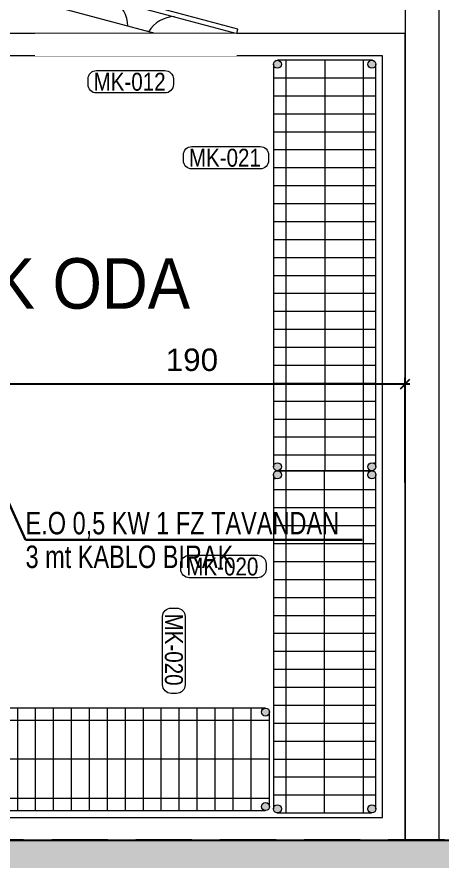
# Model space of a CAD drawing. Extents: x -5598 to 26293, y -3808 to 13850.
# Drawn here: x -388 to -198.5, y 2190.6 to 2566.7 of the extents above; entities that cross this region are included whole.
import ezdxf
from ezdxf.enums import TextEntityAlignment as Align

# ---------------------------------------------------------------- set-up
doc = ezdxf.new("R2010")
doc.units = 0
doc.header["$LTSCALE"] = 100
doc.header["$MEASUREMENT"] = 0
doc.set_wipeout_variables(frame=1)
doc.linetypes.add('( Hidden )', pattern=[0.375, 0.25, -0.125])
for name, color, linetype, lineweight in [('AD', 5, 'Continuous', 9), ('AK', 7, 'Continuous', 15), ('AP', 6, 'Continuous', 15), ('Y-DUVAR GAZBETON', 161, 'Continuous', 20)]:
    doc.layers.add(name, color=color, linetype=linetype, lineweight=lineweight)
for name, color, linetype in [('IZ', 7, 'Continuous'), ('KOLON', 7, 'Continuous'), ('OLCU DIS', 7, 'Continuous'), ('TARAMA', 7, 'Continuous')]:
    doc.layers.add(name, color=color, linetype=linetype)
doc.layers.add('MAKPA COLD ROOM', color=7, linetype='Continuous', lineweight=15, true_color=0x143d69)
doc.layers.add('MAKPA ELEKTRIK', color=7, linetype='Continuous', lineweight=30, true_color=0x93039a)
doc.styles.add('MAKPA TESISAT', font='arial.ttf', dxfattribs={"height": 10})
doc.styles.add('olcu', font='romans.shx', dxfattribs={"width": 0.5})
doc.styles.add('POZ TEXT', font='ARIALN.TTF', dxfattribs={"height": 8})
doc.styles.get("Standard").update_dxf_attribs({"font": 'arial.ttf'})
doc.dimstyles.new('1-200', dxfattribs={"dimtxt": 40, "dimasz": 2, "dimexe": 0, "dimexo": 0, "dimgap": 10, "dimtad": 1, "dimdec": 4, "dimrnd": 0.1, "dimzin": 9, "dimdsep": 46, "dimtxsty": 'olcu', "dimblk1": 'SOL', "dimblk2": 'SAG', "dimsah": 1, "dimcen": 0, "dimse1": 1, "dimse2": 1, "dimclre": 13, "dimadec": 0, "dimazin": 0, "dimtfac": 1, "dimtdec": 4, "dimtix": 1, "dimtmove": 2, "dimatfit": 2, "dimldrblk": 'SOL', "dimfxl": 0, "dimtolj": 1, "dimarcsym": 0})
doc.dimstyles.new('MAKPA TESISAT DIM', dxfattribs={"dimscale": 0.7, "dimtxt": 12, "dimasz": 6, "dimexe": 4, "dimexo": 0, "dimgap": 8, "dimtad": 2, "dimtih": 1, "dimtoh": 1, "dimdec": 0, "dimrnd": 5, "dimzin": 0, "dimdsep": 46, "dimtxsty": 'MAKPA TESISAT', "dimblk1": 'OBLIQUE', "dimblk2": 'OBLIQUE', "dimsah": 1, "dimcen": 0, "dimdle": 3, "dimclrd": 256, "dimclre": 256, "dimclrt": 256, "dimadec": 0, "dimazin": 0, "dimtfac": 1, "dimtdec": 0, "dimtix": 1, "dimtofl": 0, "dimtmove": 2, "dimatfit": 3, "dimldrblk": 'OBLIQUE', "dimfxl": 0, "dimtvp": 7, "dimtolj": 1, "dimtzin": 0, "dimarcsym": 0})

# ---------------------------------------------------------------- blocks, each defined once
blk = doc.blocks.new('TASIYICI SISTEM (1.BODRUM KAT)')
at = {"layer": 'TARAMA'}
h = blk.add_hatch(dxfattribs=at)
h.set_pattern_fill('ANSI33', color=253, scale=100)
h.set_pattern_definition([(45, (-5880, -12320), (-17.67767, 17.67767), []), (45, (-5862.322, -12320), (-17.67767, 17.67767), [12.5, -6.25])])
h.paths.add_polyline_path([(-7810, -4715), (-7850, -4715), (-7850, -10120), (-8480, -10120), (-8480, -4715), (-8780, -4715), (-8780, -2330), (-8550, -2330), (-8550, -60), (-6090, -60), (-6090, 30), (-8640, 30), (-8640, -2260), (-8850, -2260), (-8850, -4785), (-8530, -4785), (-8530, -10160), (-5890, -10160), (-5890, -10120), (-7810, -10120)])
at = {"layer": 'IZ', "color": 8, "linetype": '( Hidden )'}
blk.add_lwpolyline([(-5890, -10120), (-6490, -10120), (-6490, -4715), (-6490, -60), (-6090, -60), (-6090, -5485), (-6220, -5485), (-6220, -6445), (-6090, -6445), (-6090, -7605), (-5990, -7605), (-5990, -7750), (-5890, -7750)], close=True, dxfattribs=at)
at = {"layer": 'KOLON', "color": 4, "ltscale": 5}
blk.add_lwpolyline([(-7810, -10120), (-5890, -10120), (-5890, -10160), (-8530, -10160), (-8530, -4785), (-8850, -4785), (-8850, -2260), (-8640, -2260), (-8640, 30), (-6090, 30)], dxfattribs=at)
blk = doc.blocks.new('SOL')
at = {"color": 0}
for p, q in [((0, 30), (0, -6.96)), ((7.58, 0), (-6.97, 0))]:
    blk.add_line(p, q, dxfattribs=at)
blk.add_circle((0, 0), 3, dxfattribs=at)
blk = doc.blocks.new('SAG')
at = {"color": 0}
for p, q in [((0, -30), (0, 6.96)), ((7.58, 0), (-6.97, 0))]:
    blk.add_line(p, q, dxfattribs=at)
blk.add_circle((0, 0), 3, dxfattribs=at)
blk = doc.blocks.new('*D332')
at = {"layer": 'OLCU DIS', "color": 0, "lineweight": -2, "transparency": 16777216}
blk.add_line((21268, -935), (-2968, -935), dxfattribs=at)
at = {"layer": 'OLCU DIS', "color": 0, "lineweight": -2, "transparency": 16777216, "xscale": 2, "yscale": 2, "zscale": 2, "rotation": 180}
blk.add_blockref('SAG', (-2970, -935), dxfattribs=at)
at = {"layer": 'OLCU DIS', "color": 0, "lineweight": -2, "transparency": 16777216, "xscale": 2, "yscale": 2, "zscale": 2}
blk.add_blockref('SOL', (21270, -935), dxfattribs=at)
at = {"layer": 'OLCU DIS', "color": 0, "transparency": 16777216, "insert": (9295.64, -905), "char_height": 40, "attachment_point": 5, "style": 'olcu'}
blk.add_mtext('\\A1;24240', dxfattribs=at)
blk = doc.blocks.new('46x183')
at = {"layer": 'AD'}
h = blk.add_hatch(color=1, dxfattribs=at)
h.paths.add_polyline_path([(19.1, 181.1, 1), (22.7, 181.1, 1)])
h.paths.add_polyline_path([(-23, 181.1, 1), (-19.4, 181.1, 1)])
h.paths.add_polyline_path([(-23, 1.8, 1), (-19.4, 1.8, 1)])
h.paths.add_polyline_path([(22.7, 1.8, 1), (19.1, 1.8, 1)])
at = {"layer": 'AD', "color": 1}
blk.add_line((0, 182.9), (0, 0), dxfattribs=at)
for points in [[(-22.93, 181.6), (-23, 181.6)], [(-23, 181.1), (-23, 1.8)], [(21.2, 182.9), (-21.2, 182.9)], [(17.65, 182.9), (-17.95, 182.9)], [(-17.5, 182.9), (-17.5, 0)], [(17.2, 0), (17.2, 182.9)], [(22.7, 181.6), (22.63, 181.6)], [(22.7, 1.8), (22.7, 181.1)], [(-22.19, 179.6), (-23, 179.6)], [(-22.19, 179.6), (-23, 179.6)], [(22.7, 179.6), (21.89, 179.6)], [(22.7, 179.6), (21.89, 179.6)], [(22.7, 174.9), (-23, 174.9)], [(22.7, 174.9), (-23, 174.9)], [(22.7, 166.9), (-23, 166.9)], [(22.7, 166.9), (-23, 166.9)], [(22.7, 158.9), (-23, 158.9)], [(22.7, 158.9), (-23, 158.9)], [(22.7, 150.9), (-23, 150.9)], [(22.7, 150.9), (-23, 150.9)], [(22.7, 142.9), (-23, 142.9)], [(22.7, 142.9), (-23, 142.9)], [(22.7, 134.9), (-23, 134.9)], [(22.7, 134.9), (-23, 134.9)], [(22.7, 126.9), (-23, 126.9)], [(22.7, 126.9), (-23, 126.9)], [(22.7, 118.9), (-23, 118.9)], [(22.7, 118.9), (-23, 118.9)], [(22.7, 110.9), (-23, 110.9)], [(22.7, 110.9), (-23, 110.9)], [(22.7, 102.9), (-23, 102.9)], [(22.7, 102.9), (-23, 102.9)], [(22.7, 94.9), (-23, 94.9)], [(22.7, 94.9), (-23, 94.9)], [(22.7, 86.9), (-23, 86.9)], [(22.7, 86.9), (-23, 86.9)], [(22.7, 78.9), (-23, 78.9)], [(22.7, 78.9), (-23, 78.9)], [(22.7, 70.9), (-23, 70.9)], [(22.7, 70.9), (-23, 70.9)], [(22.7, 62.9), (-23, 62.9)], [(22.7, 62.9), (-23, 62.9)], [(22.7, 54.9), (-23, 54.9)], [(22.7, 54.9), (-23, 54.9)], [(22.7, 46.9), (-23, 46.9)], [(22.7, 38.9), (-23, 38.9)], [(22.7, 30.9), (-23, 30.9)], [(22.7, 22.9), (-23, 22.9)], [(22.7, 14.9), (-23, 14.9)], [(22.7, 6.9), (-23, 6.9)], [(-22.95, 1.4), (-23, 1.4)], [(-21.2, 0), (21.2, 0)], [(22.7, 3.4), (21.72, 3.4)], [(22.7, 1.4), (22.65, 1.4)]]:
    blk.add_lwpolyline(points, dxfattribs=at)
for centre in [(-21.2, 181.1), (20.9, 181.1), (-21.2, 1.8), (20.9, 1.8)]:
    blk.add_circle(centre, 1.8, dxfattribs=at)
blk = doc.blocks.new('POZ_X')
at = {"layer": 'AP'}
blk.add_lwpolyline([(12.75, 10), (-17.75, 10, 0.414214), (-21.5, 6.25), (-21.5, 3.75, 0.414214), (-17.75, 0), (12.75, 0, 0.414214), (16.5, 3.75), (16.5, 6.25, 0.414214)], format="xyb", close=True, dxfattribs=at)
at = {"layer": 'AP', "style": 'POZ TEXT'}
blk.add_attdef('POZ_NO', text='', height=8, dxfattribs=at).set_placement((-3, 5), align=Align.MIDDLE_CENTER)
at = {"layer": 'AP', "style": 'POZ TEXT', "flags": 1}
blk.add_attdef('URUN_ADI', text='', height=7, dxfattribs=at).set_placement((-3, -4.34), align=Align.MIDDLE_CENTER)
blk = doc.blocks.new('_OBLIQUE')
at = {"color": 0, "linetype": 'ByBlock', "lineweight": -2}
blk.add_line((-0.5, -0.5), (0.5, 0.5), dxfattribs=at)
blk = doc.blocks.new('*D778')
at = {"layer": 'MAKPA ELEKTRIK', "lineweight": -2, "transparency": 16777216}
for p, q in [((-405, 2379.64), (-405, 2405.96)), ((-215, 2359.27), (-215, 2405.96)), ((-407.1, 2403.16), (-212.9, 2403.16))]:
    blk.add_line(p, q, dxfattribs=at)
at = {"layer": 'MAKPA ELEKTRIK', "lineweight": -2, "transparency": 16777216, "xscale": 4.199999999999998, "yscale": 4.199999999999998, "zscale": 4.199999999999998, "rotation": 180}
blk.add_blockref('_OBLIQUE', (-405, 2403.16), dxfattribs=at)
at = {"layer": 'MAKPA ELEKTRIK', "lineweight": -2, "transparency": 16777216, "xscale": 4.199999999999998, "yscale": 4.199999999999998, "zscale": 4.199999999999998}
blk.add_blockref('_OBLIQUE', (-215, 2403.16), dxfattribs=at)
at = {"layer": 'MAKPA ELEKTRIK', "transparency": 16777216, "insert": (-310, 2413.87), "char_height": 10, "attachment_point": 5, "style": 'MAKPA TESISAT'}
blk.add_mtext('\\A1;190', dxfattribs=at)
blk = doc.blocks.new('SOKAPI')
at = {"layer": 'MAKPA COLD ROOM'}
blk.add_line((11.82, -3.44), (79.73, -21.64), dxfattribs=at)
for points in [[(86.42, -35.23), (86.93, -33.29), (0, -10), (-0.52, -11.93)], [(83.39, -34.82), (83.02, -36.21), (70.73, -32.92), (71.1, -31.53)]]:
    blk.add_lwpolyline(points, close=True, dxfattribs=at)
for centre, radius, start, end in [((-0.14, 3.85), 14, 271.3254, 328.6365), ((27.39, -3.53), 14, 271.3254, 328.6365), ((62.53, -12.95), 14, 181.3635, 238.6746), ((94.35, -20.78), 14.65, 183.3511, 239.3619)]:
    blk.add_arc(centre, radius, start, end, dxfattribs=at)
blk.add_wipeout([(0, -10), (90, -10), (90, 0), (0, 0)]).dxf.layer = 'MAKPA COLD ROOM'
blk = doc.blocks.new('46x152')
at = {"layer": 'AD'}
h = blk.add_hatch(color=2, dxfattribs=at)
h.paths.add_polyline_path([(19.1, 150.6, 1), (22.7, 150.6, 1)])
h.paths.add_polyline_path([(-23, 150.6, 1), (-19.4, 150.6, 1)])
h.paths.add_polyline_path([(-23, 1.8, 1), (-19.4, 1.8, 1)])
h.paths.add_polyline_path([(22.7, 1.8, 1), (19.1, 1.8, 1)])
at = {"layer": 'AD', "color": 2}
blk.add_line((0, 0), (0, 152.4), dxfattribs=at)
for points in [[(-22.93, 151.1), (-23, 151.1)], [(-23, 150.6), (-23, 1.8)], [(21.2, 152.4), (-21.2, 152.4)], [(-17.5, 152.4), (-17.5, 0)], [(17.2, 0), (17.2, 152.4)], [(22.7, 151.1), (22.63, 151.1)], [(22.7, 1.8), (22.7, 150.6)], [(-22.19, 149.1), (-23, 149.1)], [(-22.19, 149.1), (-23, 149.1)], [(22.7, 149.1), (21.89, 149.1)], [(22.7, 149.1), (21.89, 149.1)], [(22.7, 144.4), (-23, 144.4)], [(22.7, 144.4), (-23, 144.4)], [(22.7, 136.4), (-23, 136.4)], [(22.7, 136.4), (-23, 136.4)], [(22.7, 128.4), (-23, 128.4)], [(22.7, 128.4), (-23, 128.4)], [(22.7, 120.4), (-23, 120.4)], [(22.7, 120.4), (-23, 120.4)], [(22.7, 112.4), (-23, 112.4)], [(22.7, 112.4), (-23, 112.4)], [(22.7, 104.4), (-23, 104.4)], [(22.7, 104.4), (-23, 104.4)], [(22.7, 96.4), (-23, 96.4)], [(22.7, 96.4), (-23, 96.4)], [(22.7, 88.4), (-23, 88.4)], [(22.7, 88.4), (-23, 88.4)], [(22.7, 80.4), (-23, 80.4)], [(22.7, 80.4), (-23, 80.4)], [(22.7, 72.4), (-23, 72.4)], [(22.7, 72.4), (-23, 72.4)], [(22.7, 64.4), (-23, 64.4)], [(22.7, 64.4), (-23, 64.4)], [(22.7, 56.4), (-23, 56.4)], [(22.7, 56.4), (-23, 56.4)], [(22.7, 48.4), (-23, 48.4)], [(22.7, 48.4), (-23, 48.4)], [(22.7, 40.4), (-23, 40.4)], [(22.7, 40.4), (-23, 40.4)], [(22.7, 32.4), (-23, 32.4)], [(22.7, 32.4), (-23, 32.4)], [(22.7, 24.4), (-23, 24.4)], [(22.7, 24.4), (-23, 24.4)], [(22.7, 16.4), (-23, 16.4)], [(22.7, 8.4), (-23, 8.4)], [(-22.95, 1.4), (-23, 1.4)], [(-21.2, 0), (21.2, 0)], [(22.7, 3.4), (21.72, 3.4)], [(22.7, 1.4), (22.65, 1.4)]]:
    blk.add_lwpolyline(points, dxfattribs=at)
for centre in [(-21.2, 150.6), (20.9, 150.6), (-21.2, 1.8), (20.9, 1.8)]:
    blk.add_circle(centre, 1.8, dxfattribs=at)

msp = doc.modelspace()

# ---------------------------------------------------------------- linework, layer by layer
at = {"layer": 'MAKPA COLD ROOM'}
for points in [[(-595, 2200), (-215, 2200), (-215, 2559.27162), (-595, 2559.27162)], [(-585, 2210), (-225, 2210), (-225, 2549.27162), (-585, 2549.27162)]]:
    msp.add_lwpolyline(points, close=True, dxfattribs=at)
at = {"layer": 'MAKPA ELEKTRIK'}
for q in [(-405, 2379.63581), (-234.14692, 2333.6721)]:
    msp.add_line((-384.14692, 2333.6721), q, dxfattribs=at)
at = {"layer": 'Y-DUVAR GAZBETON'}
for p, q in [((-215, 2630), (-215, 2200)), ((-200, 2615), (-200, 2200))]:
    msp.add_line(p, q, dxfattribs=at)

# ---------------------------------------------------------------- block references
at = {"layer": 'AK'}
msp.add_blockref('46x183', (-250.7, 2364.48851), dxfattribs=at)
for p, rotation in [((-251, 2364.48851), 180), ((-275.4, 2236.08851), 90)]:
    msp.add_blockref('46x152', p, dxfattribs=dict(at, rotation=rotation))
at = {"layer": 'AP', "ltscale": 6}
ref = msp.add_blockref('POZ_X', (-334.77182, 2542.77941), dxfattribs=dict(at, xscale=-1, rotation=180))
ref.add_attrib('POZ_NO', 'MK-012', dxfattribs={"height": 8, "style": 'POZ TEXT'}).set_placement((-337.77182, 2537.77941), align=Align.MIDDLE_CENTER)
ref = msp.add_blockref('POZ_X', (-292.31343, 2508.93456), dxfattribs=dict(at, xscale=-1, rotation=180))
ref.add_attrib('POZ_NO', 'MK-021', dxfattribs={"height": 8, "style": 'POZ TEXT'}).set_placement((-295.31343, 2503.93456), align=Align.MIDDLE_CENTER)
ref = msp.add_blockref('POZ_X', (-293.44535, 2326.83754), dxfattribs=dict(at, xscale=-1, rotation=180))
ref.add_attrib('POZ_NO', 'MK-020', dxfattribs={"height": 8, "style": 'POZ TEXT'}).set_placement((-296.44535, 2321.83754), align=Align.MIDDLE_CENTER)
ref = msp.add_blockref('POZ_X', (-313.05097, 2281.83386), dxfattribs=dict(at, xscale=-1, rotation=90))
ref.add_attrib('POZ_NO', 'MK-020', dxfattribs={"height": 8, "rotation": 270, "style": 'POZ TEXT'}).set_placement((-318.05097, 2284.83386), align=Align.MIDDLE_CENTER)
at = {"layer": 'KOLON'}
msp.add_blockref('TASIYICI SISTEM (1.BODRUM KAT)', (5880, 12320), dxfattribs=at)

# ---------------------------------------------------------------- texts
at = {"layer": 'AP', "color": 1, "ltscale": 0.2, "width": 0.9}
msp.add_text('SOGUK ODA', height=22.5, dxfattribs=at).set_placement((-482.12956, 2436.69944))
at = {"layer": 'MAKPA ELEKTRIK', "style": 'MAKPA TESISAT', "width": 0.75}
for s, p in [('E.O 0,5 KW 1 FZ TAVANDAN', (-384.14692, 2336.1721)), ('3 mt KABLO BIRAK', (-384.14692, 2321.1721))]:
    msp.add_text(s, height=10.00188, dxfattribs=at).set_placement(p)

# ---------------------------------------------------------------- dimensions: what is measured, and where the dimension line sits
at = {"layer": 'MAKPA ELEKTRIK'}
dim = msp.add_linear_dim(base=(-215, 2403.16048), p1=(-405, 2379.63581), p2=(-215, 2359.27162), dimstyle='MAKPA TESISAT DIM', override={"dimfxl": 0}, dxfattribs=at)
dim.commit()
dim.dimension.update_dxf_attribs({"geometry": '*D778', "text_midpoint": (-310, 2413.86621)})
at = {"layer": 'OLCU DIS', "color": 7}
dim = msp.add_linear_dim(base=(-2970, -935), p1=(21270, -635), p2=(-2970, 7535), dimstyle='1-200', dxfattribs=at)
dim.commit()
dim.dimension.update_dxf_attribs({"geometry": '*D332', "text_midpoint": (9295.63768, -905), "dimtype": 160})

# ---------------------------------------------------------------- next in the draw order: block references
at = {"layer": 'AK', "rotation": 180}
msp.add_blockref('SOKAPI', (-290, 2549.27162), dxfattribs=at)

doc.saveas('drawing.dxf')
